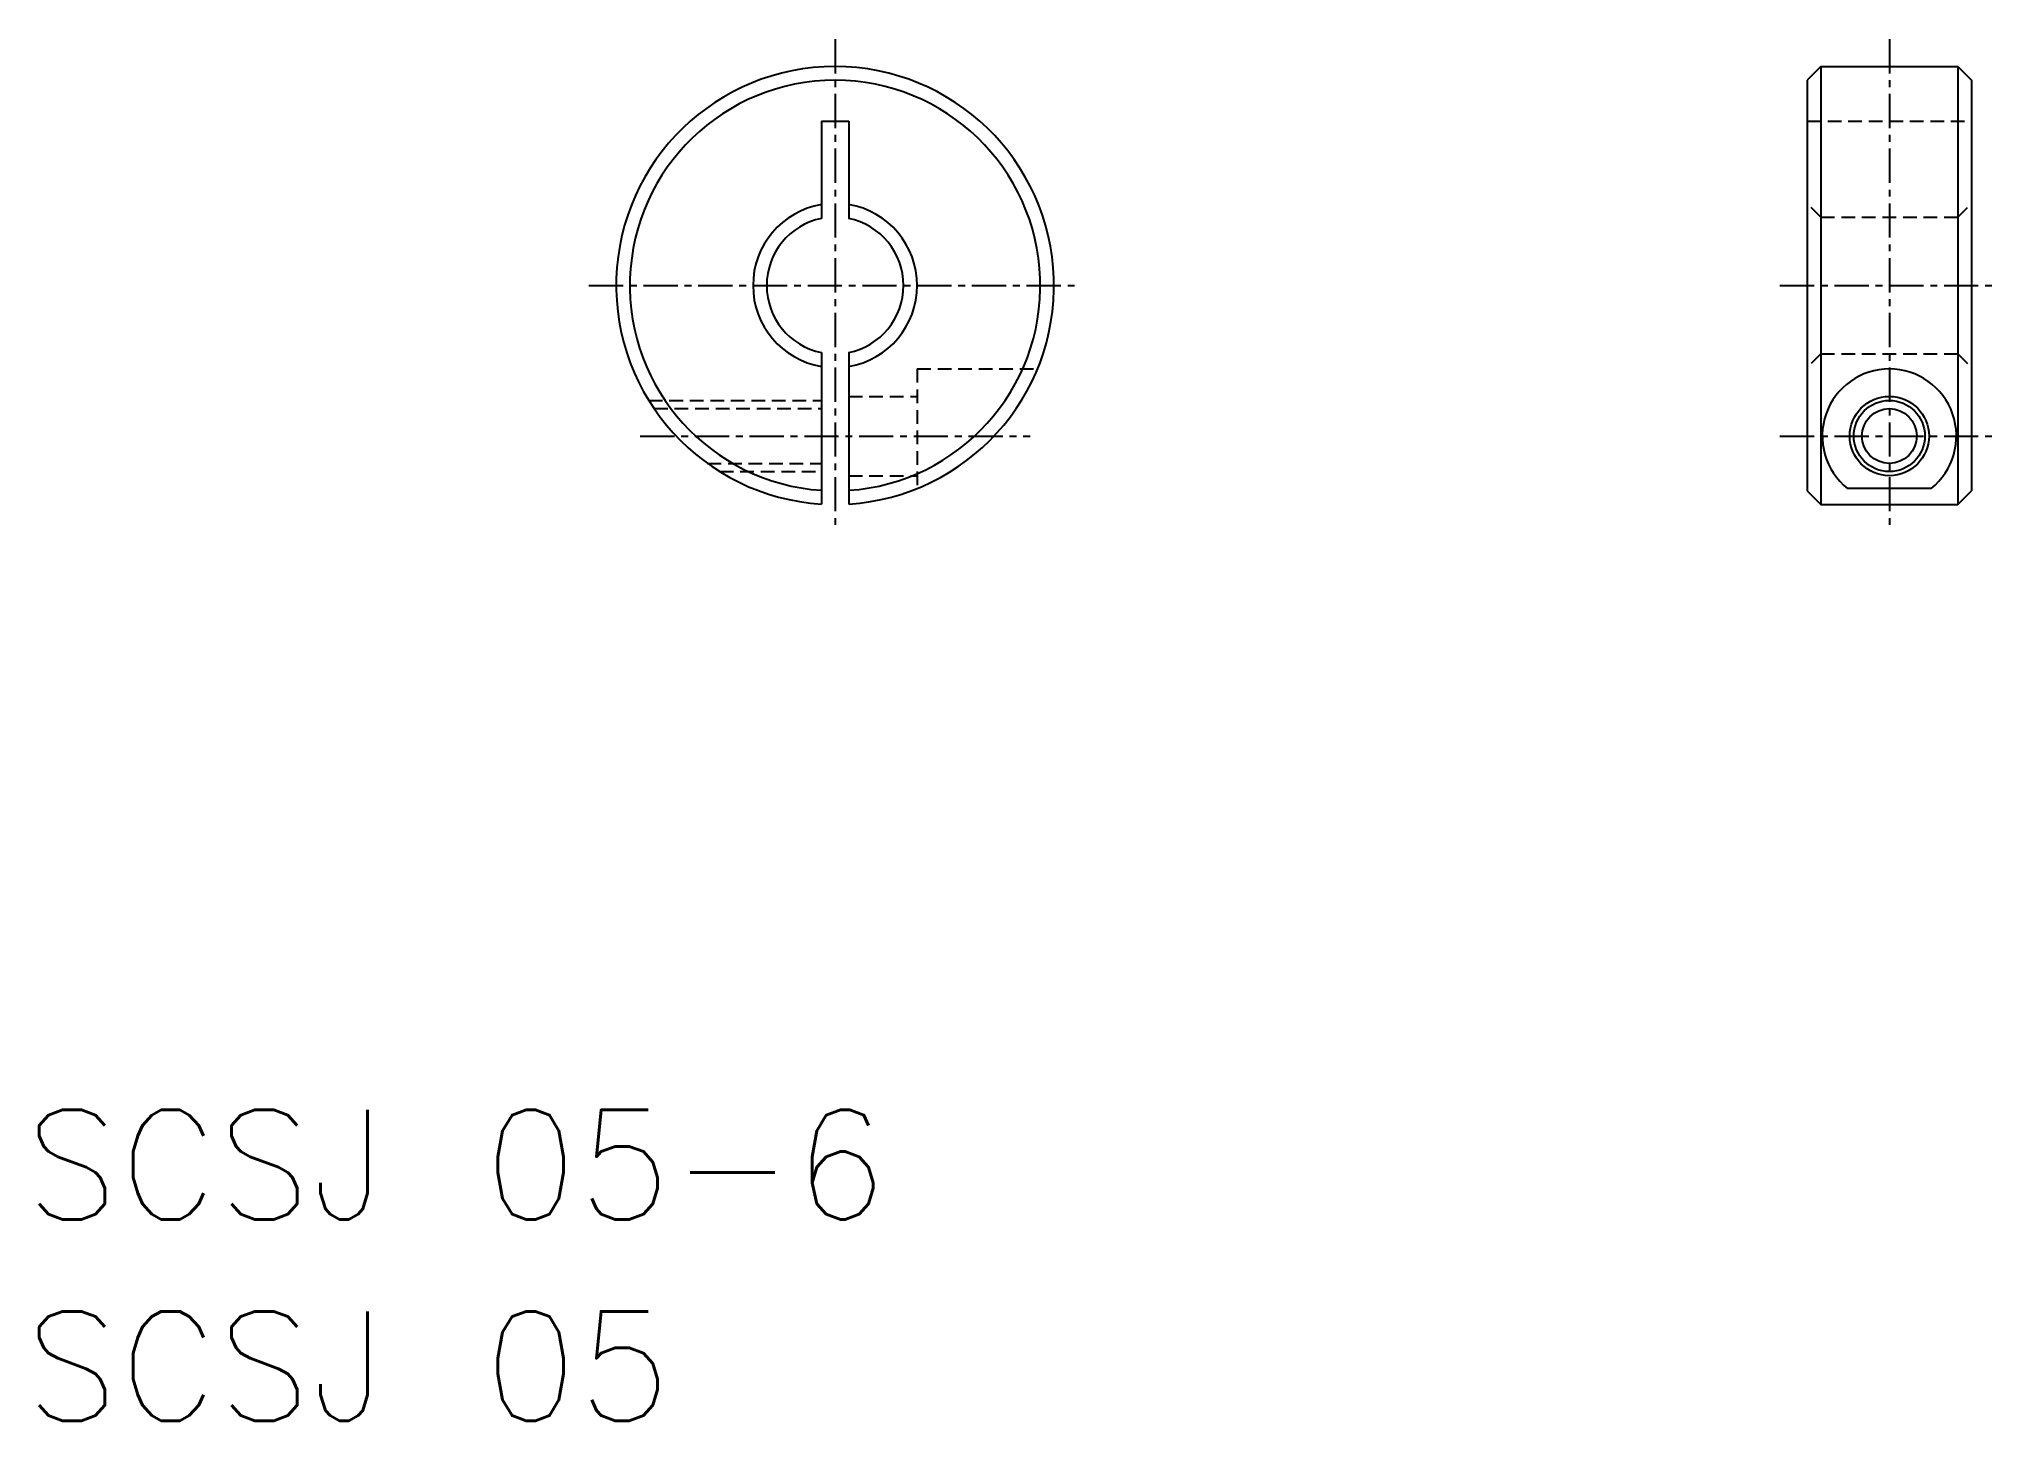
# Model space of a CAD drawing. Extents: x 154.6 to 226.2, y 59 to 109.5.
import ezdxf

# ---------------------------------------------------------------- set-up
doc = ezdxf.new("R2010")
doc.units = 0
doc.linetypes.add('CENTER', pattern=[2, 1.25, -0.25, 0.25, -0.25])
doc.linetypes.add('DASHED', pattern=[0.75, 0.5, -0.25])
doc.layers.get('0').update_dxf_attribs({"linetype": 'CONTINUOUS'})
doc.layers.add('CENTER', color=1, linetype='CENTER')
doc.styles.get("Standard").update_dxf_attribs({"font": 'txt.shx', "bigfont": 'bigfont.shx'})

msp = doc.modelspace()

# ---------------------------------------------------------------- linework, layer by layer
at = {"color": 7, "linetype": 'CONTINUOUS'}
for p, q in [((219.72, 108.466), (219.22, 107.966)), ((219.72, 108.466), (224.72, 108.466)), ((219.72, 108.466), (219.72, 92.466)), ((224.72, 108.466), (225.22, 107.966)), ((224.72, 108.466), (224.72, 92.466)), ((219.22, 107.966), (219.22, 92.966)), ((225.22, 107.966), (225.22, 92.966)), ((183.192, 106.466), (183.192, 102.915)), ((183.192, 106.466), (184.192, 106.466)), ((184.192, 106.466), (184.192, 102.915)), ((183.192, 98.016), (183.192, 92.481)), ((184.192, 98.016), (184.192, 92.481)), ((219.22, 92.966), (219.72, 92.466)), ((219.72, 92.466), (224.72, 92.466)), ((223.747, 93.049), (220.694, 93.049)), ((224.72, 92.466), (225.22, 92.966))]:
    msp.add_line(p, q, dxfattribs=at)
at = {"color": 3, "linetype": 'DASHED'}
for p, q in [((219.22, 106.466), (225.22, 106.466)), ((219.72, 102.966), (219.22, 103.466)), ((224.72, 102.966), (225.22, 103.466)), ((219.72, 102.966), (224.72, 102.966)), ((186.692, 97.416), (191.088, 97.416)), ((186.692, 97.416), (186.692, 93.049)), ((219.72, 97.966), (219.22, 97.466)), ((219.72, 97.966), (224.72, 97.966)), ((224.72, 97.966), (225.22, 97.466)), ((176.884, 96.266), (183.192, 96.266)), ((177.078, 95.966), (183.192, 95.966)), ((184.192, 96.416), (186.692, 96.416)), ((179.029, 93.966), (183.192, 93.966)), ((179.478, 93.666), (183.192, 93.666)), ((184.192, 93.516), (186.692, 93.516))]:
    msp.add_line(p, q, dxfattribs=at)
at = {"color": 7, "linetype": 'CONTINUOUS'}
for radius in [1.45, 1]:
    msp.add_circle((222.22, 94.966), radius, dxfattribs=at)
at = {"color": 3, "linetype": 'CONTINUOUS'}
msp.add_circle((222.22, 94.966), 1.3, dxfattribs=at)
at = {"color": 7, "linetype": 'CONTINUOUS'}
for centre, radius, start, end in [((183.692, 100.466), 8, 273.58332, 266.41668), ((183.692, 100.466), 7.5, 273.82255, 266.17745), ((183.692, 100.466), 3, 99.59407, 260.40593), ((183.692, 100.466), 3, 279.59407, 80.40593), ((183.692, 100.466), 2.5, 101.53696, 258.46304), ((183.692, 100.466), 2.5, 281.53696, 78.46304), ((222.22, 94.966), 2.45, 308.54474, 231.45526)]:
    msp.add_arc(centre, radius, start, end, dxfattribs=at)
at = {"layer": 'CENTER', "color": 1, "linetype": 'CENTER'}
for p, q in [((183.692, 109.466), (183.692, 91.466)), ((222.22, 109.466), (222.22, 91.466)), ((174.692, 100.466), (192.692, 100.466)), ((218.22, 100.466), (226.22, 100.466)), ((176.568, 94.966), (190.816, 94.966)), ((218.22, 94.966), (226.22, 94.966))]:
    msp.add_line(p, q, dxfattribs=at)

# ---------------------------------------------------------------- texts
at = {"color": 7, "linetype": 'CONTINUOUS'}
for s, p in [('SCSJ 05-6', (154.091, 66.344)), ('SCSJ 05', (154.091, 58.983))]:
    msp.add_text(s, height=4, dxfattribs=at).set_placement(p)

doc.saveas('drawing.dxf')
